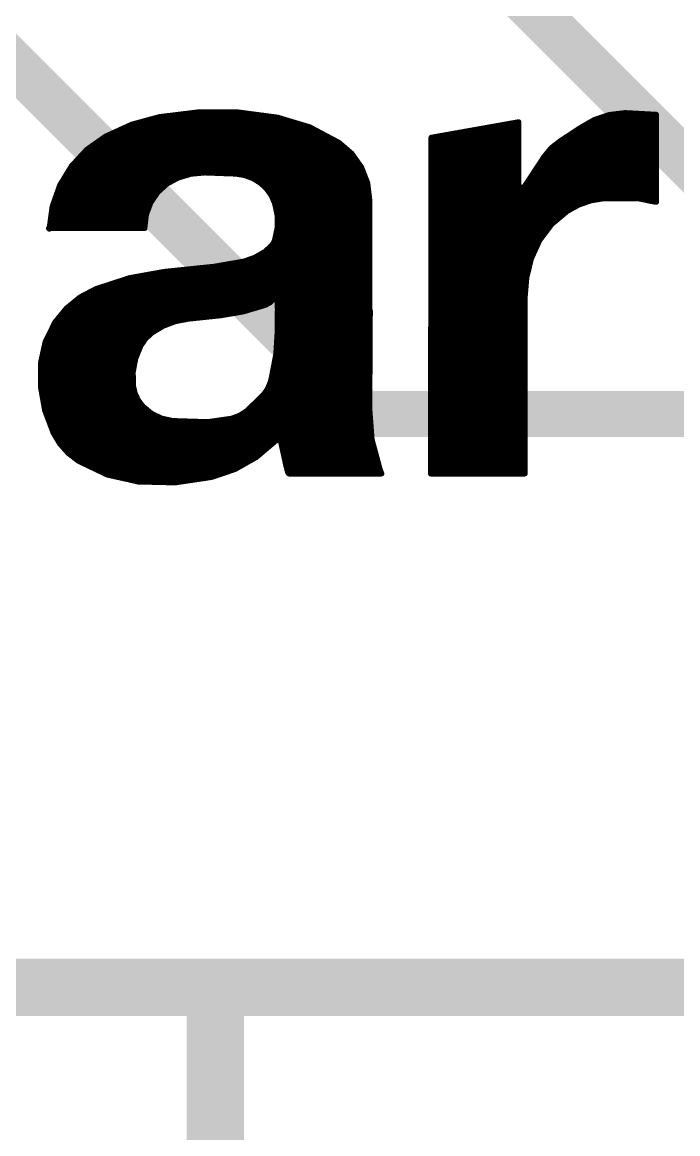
# Model space of a CAD drawing. Extents: x -25 to 82, y -26 to 60.
# Drawn here: x 8.645 to 11.549, y -0.648 to 4.275 of the extents above; entities that cross this region are included whole.
import ezdxf

# ---------------------------------------------------------------- set-up
doc = ezdxf.new("R2010")
doc.units = 0
for name, color, linetype in [('1', 12, 'CONTINUOUS'), ('16', 132, 'CONTINUOUS'), ('20', 53, 'CONTINUOUS'), ('21', 53, 'CONTINUOUS'), ('51', 53, 'CONTINUOUS')]:
    doc.layers.add(name, color=color, linetype=linetype)

msp = doc.modelspace()

# ---------------------------------------------------------------- linework, layer by layer
at = {"layer": '1'}
for points, const_width in [([(2.54, 12.7), (13.97, 1.27)], 0.2032), ([(0, 0), (53.34, 0)], 0.254)]:
    msp.add_lwpolyline(points, dxfattribs=dict(at, const_width=const_width))
at = {"layer": '16'}
for points, const_width in [([(2.54, 10.16), (10.16, 2.54)], 0.2032), ([(33.02, 2.54), (10.16, 2.54)], 0.2032), ([(0, 0), (53.34, 0)], 0.254)]:
    msp.add_lwpolyline(points, dxfattribs=dict(at, const_width=const_width))
at = {"layer": '16', "const_width": 0.1016}
for points in [[(10.16, 2.5908, 1), (10.16, 2.4892)], [(10.1241, 2.5041, 1), (10.1959, 2.5759)]]:
    msp.add_lwpolyline(points, format="xyb", dxfattribs=at)
at = {"layer": '20', "const_width": 0.2032}
msp.add_lwpolyline([(50.8, 0), (2.54, 0)], dxfattribs=at)
at = {"layer": '21', "const_width": 0.0254}
for points in [[(9.2532, 3.8557), (9.1303, 3.8223)], [(9.1786, 3.8354), (9.8357, 3.8354)], [(9.4273, 3.877), (9.2532, 3.8557)], [(9.2948, 3.8608), (9.719, 3.8608)], [(9.6026, 3.8762), (9.4273, 3.877)], [(9.7765, 3.8532), (9.6026, 3.8762)], [(9.9179, 3.8107), (9.7765, 3.8532)], [(10.4572, 3.7643), (10.8433, 3.8329)], [(10.8433, 3.8329), (10.8433, 3.5458)], [(11.1176, 3.8075), (11.1787, 3.8428)], [(11.1659, 3.8354), (11.4529, 3.8354)], [(11.1787, 3.8428), (11.2456, 3.8651)], [(11.2328, 3.8608), (11.4529, 3.8608)], [(11.2456, 3.8651), (11.3157, 3.8735)], [(11.3157, 3.8735), (11.4529, 3.8659)], [(11.4529, 3.8659), (11.4529, 3.4798)], [(9.1303, 3.8223), (9.0145, 3.7694)], [(9.0478, 3.7846), (9.967, 3.7846)], [(9.1034, 3.81), (9.9192, 3.81)], [(10.0482, 3.7414), (9.9179, 3.8107)], [(10.5715, 3.7846), (10.8433, 3.7846)], [(10.7144, 3.81), (10.8433, 3.81)], [(11.0287, 3.749), (11.1176, 3.8075)], [(11.0828, 3.7846), (11.4529, 3.7846)], [(11.1219, 3.81), (11.4529, 3.81)], [(9.0145, 3.7694), (8.9327, 3.7119)], [(8.9638, 3.7338), (10.057, 3.7338)], [(9, 3.7592), (10.0147, 3.7592)], [(10.1044, 3.6931), (10.0482, 3.7414)], [(10.4546, 2.2758), (10.4572, 3.7643)], [(10.4571, 3.7338), (10.8433, 3.7338)], [(10.4572, 3.7592), (10.8433, 3.7592)], [(10.9892, 3.7188), (11.0287, 3.749)], [(11.0088, 3.7338), (11.4529, 3.7338)], [(11.0442, 3.7592), (11.4529, 3.7592)], [(8.9327, 3.7119), (8.8644, 3.639)], [(8.9056, 3.683), (10.1115, 3.683)], [(8.9294, 3.7084), (10.0866, 3.7084)], [(10.1471, 3.6326), (10.1044, 3.6931)], [(10.4571, 3.7084), (10.8433, 3.7084)], [(10.4571, 3.683), (10.8433, 3.683)], [(10.889, 3.5763), (10.9576, 3.6805)], [(10.9576, 3.6805), (10.9892, 3.7188)], [(10.9597, 3.683), (11.4529, 3.683)], [(10.9807, 3.7084), (11.4529, 3.7084)], [(8.8644, 3.639), (8.8124, 3.5536)], [(8.8603, 3.6322), (10.1473, 3.6322)], [(8.8819, 3.6576), (10.1294, 3.6576)], [(10.1738, 3.5635), (10.1471, 3.6326)], [(10.457, 3.6576), (10.8433, 3.6576)], [(10.457, 3.6322), (10.8433, 3.6322)], [(10.9258, 3.6322), (11.4529, 3.6322)], [(10.9425, 3.6576), (11.4529, 3.6576)], [(8.8448, 3.6068), (9.4265, 3.6068)], [(9.2856, 3.5596), (9.3345, 3.5865)], [(9.3345, 3.5865), (9.3931, 3.6038)], [(9.3931, 3.6038), (9.4539, 3.6093)], [(9.4539, 3.6093), (9.591, 3.6043)], [(9.5225, 3.6068), (10.1571, 3.6068)], [(9.591, 3.6043), (9.6298, 3.5979)], [(9.6298, 3.5979), (9.6667, 3.5842)], [(9.6667, 3.5842), (9.7003, 3.5636)], [(10.4569, 3.6068), (10.8433, 3.6068)], [(10.9091, 3.6068), (11.4529, 3.6068)], [(8.8124, 3.5536), (8.779, 3.4594)], [(8.8139, 3.556), (9.2816, 3.556)], [(8.8294, 3.5814), (9.3252, 3.5814)], [(9.2444, 3.522), (9.2856, 3.5596)], [(9.6712, 3.5814), (10.1669, 3.5814)], [(9.7003, 3.5636), (9.7274, 3.5385)], [(9.7085, 3.556), (10.1747, 3.556)], [(9.7274, 3.5385), (9.7488, 3.5085)], [(10.1829, 3.49), (10.1738, 3.5635)], [(10.4568, 3.556), (10.8433, 3.556)], [(10.4569, 3.5814), (10.8433, 3.5814)], [(10.8433, 3.5458), (10.8534, 3.5408)], [(10.8534, 3.5408), (10.8687, 3.5458)], [(10.8687, 3.5458), (10.889, 3.5763)], [(10.8755, 3.556), (11.4529, 3.556)], [(10.8924, 3.5814), (11.4529, 3.5814)], [(8.7953, 3.5052), (9.2331, 3.5052)], [(8.8043, 3.5306), (9.2538, 3.5306)], [(9.2132, 3.4757), (9.2444, 3.522)], [(9.733, 3.5306), (10.1779, 3.5306)], [(9.7488, 3.5085), (9.7638, 3.4747)], [(9.7503, 3.5052), (10.181, 3.5052)], [(10.1829, 3.0074), (10.1829, 3.49)], [(10.4567, 3.5052), (11.4529, 3.5052)], [(10.4568, 3.5306), (11.4529, 3.5306)], [(11.163, 3.4855), (11.1091, 3.4667)], [(11.2192, 3.495), (11.163, 3.4855)], [(11.3741, 3.495), (11.2192, 3.495)], [(11.4351, 3.4823), (11.3741, 3.495)], [(8.779, 3.4594), (8.7655, 3.3604)], [(8.7783, 3.4544), (9.2053, 3.4544)], [(8.7862, 3.4798), (9.216, 3.4798)], [(9.1938, 3.4234), (9.2132, 3.4757)], [(9.7615, 3.4798), (10.1829, 3.4798)], [(9.7638, 3.4747), (9.7755, 3.4201)], [(9.7681, 3.4544), (10.1829, 3.4544)], [(10.4567, 3.4798), (11.1467, 3.4798)], [(10.4567, 3.4544), (11.0868, 3.4544)], [(11.0592, 3.4392), (10.9905, 3.3815)], [(11.1091, 3.4667), (11.0592, 3.4392)], [(11.4503, 3.4798), (11.4351, 3.4823)], [(11.4529, 3.4798), (11.4503, 3.4798)], [(11.4503, 3.4798), (11.4529, 3.4798)], [(8.7714, 3.4036), (9.1914, 3.4036)], [(8.7749, 3.429), (9.1959, 3.429)], [(9.1872, 3.368), (9.1938, 3.4234)], [(9.7736, 3.429), (10.1829, 3.429)], [(9.7755, 3.4201), (9.7755, 3.3642)], [(9.7755, 3.4036), (10.1829, 3.4036)], [(10.4566, 3.429), (11.0471, 3.429)], [(10.4566, 3.4036), (11.0168, 3.4036)], [(8.763, 3.363), (9.1872, 3.363)], [(8.7655, 3.3604), (8.763, 3.363)], [(8.7679, 3.3782), (9.1884, 3.3782)], [(9.1872, 3.363), (9.1872, 3.368)], [(9.7755, 3.3642), (9.7638, 3.3096)], [(9.773, 3.3528), (10.1829, 3.3528)], [(9.7755, 3.3782), (10.1829, 3.3782)], [(10.4565, 3.3782), (10.988, 3.3782)], [(10.4565, 3.3528), (10.9687, 3.3528)], [(10.9905, 3.3815), (10.9362, 3.31)], [(9.7511, 3.2868), (9.7206, 3.2588)], [(9.7585, 3.2976), (9.7511, 3.2868)], [(9.7638, 3.3096), (9.7585, 3.2976)], [(9.7605, 3.302), (10.1829, 3.302)], [(9.7676, 3.3274), (10.1829, 3.3274)], [(10.4564, 3.3274), (10.9495, 3.3274)], [(10.4564, 3.302), (10.9326, 3.302)], [(10.9362, 3.31), (10.8991, 3.2283)], [(9.7206, 3.2588), (9.6756, 3.2329)], [(9.7074, 3.2512), (10.1829, 3.2512)], [(9.74, 3.2766), (10.1829, 3.2766)], [(10.4563, 3.2766), (10.9211, 3.2766)], [(10.4563, 3.2512), (10.9095, 3.2512)], [(9.4945, 3.1928), (9.2735, 3.1699)], [(9.6266, 3.2156), (9.4945, 3.1928)], [(9.5385, 3.2004), (10.1829, 3.2004)], [(9.6756, 3.2329), (9.6266, 3.2156)], [(9.6556, 3.2258), (10.1829, 3.2258)], [(10.4562, 3.2004), (10.8923, 3.2004)], [(10.4563, 3.2258), (10.8985, 3.2258)], [(10.8991, 3.2283), (10.8786, 3.1443)], [(9.1198, 3.1421), (8.9713, 3.0937)], [(9.2735, 3.1699), (9.1198, 3.1421)], [(9.1613, 3.1496), (10.1829, 3.1496)], [(9.3227, 3.175), (10.1829, 3.175)], [(10.4561, 3.1496), (10.8799, 3.1496)], [(10.4562, 3.175), (10.8861, 3.175)], [(10.8786, 3.1443), (10.8712, 3.0582)], [(8.9713, 3.0937), (8.9016, 3.0571)], [(8.987, 3.0988), (10.1829, 3.0988)], [(9.0649, 3.1242), (10.1829, 3.1242)], [(10.456, 3.0988), (10.8747, 3.0988)], [(10.4561, 3.1242), (10.8769, 3.1242)], [(8.9016, 3.0571), (8.8407, 3.0073)], [(8.8905, 3.048), (9.7576, 3.048)], [(8.9327, 3.0734), (10.1829, 3.0734)], [(9.7413, 3.0333), (9.7586, 3.0489)], [(9.7586, 3.0489), (9.7714, 3.0683)], [(9.7714, 3.0683), (9.7765, 3.0683)], [(9.7765, 3.0683), (9.7765, 3.0074)], [(9.7765, 3.048), (10.1829, 3.048)], [(10.4559, 3.048), (10.8712, 3.048)], [(10.456, 3.0734), (10.8725, 3.0734)], [(10.8712, 3.0582), (10.8712, 2.2758)], [(8.8407, 3.0073), (8.7909, 2.9464)], [(8.8324, 2.9972), (9.6354, 2.9972)], [(8.8594, 3.0226), (9.7206, 3.0226)], [(9.525, 2.9769), (9.6242, 2.9938)], [(9.6242, 2.9938), (9.7206, 3.0226)], [(9.7206, 3.0226), (9.7413, 3.0333)], [(9.7765, 3.0226), (10.1829, 3.0226)], [(9.7765, 3.0074), (10.1829, 3.0074)], [(10.1854, 2.9972), (9.7765, 2.9972)], [(9.7765, 2.9972), (9.7765, 2.9134)], [(10.1829, 2.5629), (10.1854, 2.9972)], [(10.4559, 3.0226), (10.8712, 3.0226)], [(10.4559, 2.9972), (10.8712, 2.9972)], [(8.7909, 2.9464), (8.748, 2.8602)], [(8.7909, 2.9464), (9.3121, 2.9464)], [(8.8117, 2.9718), (9.4767, 2.9718)], [(9.2697, 2.9303), (9.3236, 2.9508)], [(9.3236, 2.9508), (9.3802, 2.9616)], [(9.3802, 2.9616), (9.525, 2.9769)], [(9.7765, 2.9718), (10.1853, 2.9718)], [(9.7765, 2.9464), (10.1851, 2.9464)], [(10.4558, 2.9718), (10.8712, 2.9718)], [(10.4558, 2.9464), (10.8712, 2.9464)], [(8.7656, 2.8956), (9.2146, 2.8956)], [(8.7783, 2.921), (9.2542, 2.921)], [(9.1914, 2.8744), (9.2202, 2.9007)], [(9.2202, 2.9007), (9.2697, 2.9303)], [(9.7765, 2.9134), (9.7695, 2.8033)], [(9.7754, 2.8956), (10.1848, 2.8956)], [(9.7765, 2.921), (10.185, 2.921)], [(10.4557, 2.921), (10.8712, 2.921)], [(10.4557, 2.8956), (10.8712, 2.8956)], [(8.748, 2.8602), (8.7274, 2.7661)], [(8.7446, 2.8448), (9.1711, 2.8448)], [(8.753, 2.8702), (9.1885, 2.8702)], [(9.1694, 2.8423), (9.1914, 2.8744)], [(9.7721, 2.8448), (10.1845, 2.8448)], [(9.7737, 2.8702), (10.1847, 2.8702)], [(10.4556, 2.8702), (10.8712, 2.8702)], [(10.4556, 2.8448), (10.8712, 2.8448)], [(8.7335, 2.794), (9.1498, 2.794)], [(8.7391, 2.8194), (9.1601, 2.8194)], [(9.1464, 2.7857), (9.1694, 2.8423)], [(9.7695, 2.8033), (9.7485, 2.6949)], [(9.7677, 2.794), (10.1842, 2.794)], [(9.7705, 2.8194), (10.1844, 2.8194)], [(10.4555, 2.8194), (10.8712, 2.8194)], [(10.4555, 2.794), (10.8712, 2.794)], [(8.7274, 2.7661), (8.7271, 2.66)], [(8.7279, 2.7686), (9.1432, 2.7686)], [(9.1353, 2.7256), (9.1464, 2.7857)], [(9.7628, 2.7686), (10.1841, 2.7686)], [(10.4555, 2.7686), (10.8712, 2.7686)], [(8.7273, 2.7432), (9.1385, 2.7432)], [(8.7273, 2.7178), (9.1354, 2.7178)], [(9.1364, 2.6645), (9.1353, 2.7256)], [(9.7529, 2.7178), (10.1838, 2.7178)], [(9.7578, 2.7432), (10.1839, 2.7432)], [(10.4554, 2.7432), (10.8712, 2.7432)], [(10.4554, 2.7178), (10.8712, 2.7178)], [(8.7271, 2.66), (8.746, 2.5555)], [(8.7272, 2.6924), (9.1359, 2.6924)], [(8.7272, 2.667), (9.1364, 2.667)], [(9.1441, 2.6311), (9.1364, 2.6645)], [(9.7319, 2.6504), (9.7155, 2.6264)], [(9.7434, 2.6772), (9.7319, 2.6504)], [(9.739, 2.667), (10.1835, 2.667)], [(9.7485, 2.6949), (9.7434, 2.6772)], [(9.7478, 2.6924), (10.1836, 2.6924)], [(10.4553, 2.6924), (10.8712, 2.6924)], [(10.4553, 2.667), (10.8712, 2.667)], [(8.7305, 2.6416), (9.1417, 2.6416)], [(8.735, 2.6162), (9.1512, 2.6162)], [(9.1587, 2.6002), (9.1441, 2.6311)], [(9.1796, 2.573), (9.1587, 2.6002)], [(9.7155, 2.6264), (9.6393, 2.5527)], [(9.705, 2.6162), (10.1832, 2.6162)], [(9.7259, 2.6416), (10.1834, 2.6416)], [(10.4552, 2.6416), (10.8712, 2.6416)], [(10.4552, 2.6162), (10.8712, 2.6162)], [(8.7396, 2.5908), (9.1659, 2.5908)], [(8.7442, 2.5654), (9.1888, 2.5654)], [(8.746, 2.5555), (8.7833, 2.4562)], [(9.218, 2.5414), (9.1796, 2.573)], [(9.6393, 2.5527), (9.608, 2.5329)], [(9.6524, 2.5654), (10.1829, 2.5654)], [(9.6787, 2.5908), (10.1831, 2.5908)], [(10.1932, 2.4274), (10.1829, 2.5629)], [(10.4551, 2.5908), (10.8712, 2.5908)], [(10.4551, 2.5654), (10.8712, 2.5654)], [(8.7518, 2.54), (9.2209, 2.54)], [(8.7614, 2.5146), (9.2875, 2.5146)], [(9.2629, 2.5198), (9.218, 2.5414)], [(9.3116, 2.5095), (9.2629, 2.5198)], [(9.4666, 2.5044), (9.3116, 2.5095)], [(9.5733, 2.5197), (9.4666, 2.5044)], [(9.5377, 2.5146), (10.1866, 2.5146)], [(9.608, 2.5329), (9.5733, 2.5197)], [(9.6192, 2.54), (10.1847, 2.54)], [(10.455, 2.5146), (10.8712, 2.5146)], [(10.4551, 2.54), (10.8712, 2.54)], [(8.7709, 2.4892), (10.1885, 2.4892)], [(8.7804, 2.4638), (10.1905, 2.4638)], [(8.7833, 2.4562), (8.8125, 2.4079)], [(10.4549, 2.4638), (10.8712, 2.4638)], [(10.455, 2.4892), (10.8712, 2.4892)], [(8.7941, 2.4384), (10.1924, 2.4384)], [(8.8094, 2.413), (9.7574, 2.413)], [(8.8125, 2.4079), (8.8502, 2.3659)], [(9.683, 2.3498), (9.7663, 2.4206)], [(9.7663, 2.4206), (9.7717, 2.4242)], [(9.7717, 2.4242), (9.7781, 2.4251)], [(9.7781, 2.4251), (9.7843, 2.4232)], [(9.7843, 2.4232), (9.7891, 2.4189)], [(9.7891, 2.4189), (9.7917, 2.413)], [(9.7917, 2.413), (9.8146, 2.3089)], [(9.7917, 2.413), (10.1971, 2.413)], [(10.2286, 2.2962), (10.1932, 2.4274)], [(10.4548, 2.413), (10.8712, 2.413)], [(10.4549, 2.4384), (10.8712, 2.4384)], [(8.8307, 2.3876), (9.7275, 2.3876)], [(8.8502, 2.3659), (8.8951, 2.3317)], [(8.8551, 2.3622), (9.6976, 2.3622)], [(9.7973, 2.3876), (10.204, 2.3876)], [(9.8029, 2.3622), (10.2108, 2.3622)], [(10.4548, 2.3876), (10.8712, 2.3876)], [(10.4548, 2.3622), (10.8712, 2.3622)], [(8.8884, 2.3368), (9.6601, 2.3368)], [(8.8951, 2.3317), (9.022, 2.2711)], [(8.9376, 2.3114), (9.6154, 2.3114)], [(9.5879, 2.2958), (9.683, 2.3498)], [(9.8085, 2.3368), (10.2177, 2.3368)], [(9.814, 2.3114), (10.2245, 2.3114)], [(9.8146, 2.3089), (9.8222, 2.2809)], [(10.4547, 2.3368), (10.8712, 2.3368)], [(10.4547, 2.3114), (10.8712, 2.3114)], [(8.9909, 2.286), (9.5591, 2.286)], [(9.022, 2.2711), (9.1592, 2.2403)], [(9.0689, 2.2606), (9.4844, 2.2606)], [(9.3227, 2.2365), (9.4844, 2.2606)], [(9.4844, 2.2606), (9.5879, 2.2958)], [(9.8208, 2.286), (10.2324, 2.286)], [(9.8222, 2.2809), (9.8244, 2.2773)], [(9.8244, 2.2773), (9.8281, 2.2755)], [(9.8281, 2.2755), (9.8323, 2.2758)], [(9.8323, 2.2758), (10.2362, 2.2758)], [(10.2362, 2.2758), (10.2286, 2.2962)], [(10.4546, 2.286), (10.8712, 2.286)], [(10.8712, 2.2758), (10.4546, 2.2758)], [(9.1592, 2.2403), (9.3227, 2.2365)]]:
    msp.add_lwpolyline(points, dxfattribs=at)
at = {"layer": '21', "const_width": 0.0127}
for points in [[(9.1786, 3.8418, 1), (9.1786, 3.8291)], [(9.2524, 3.862, 1), (9.254, 3.8494)], [(9.2549, 3.8496, 1), (9.2515, 3.8618)], [(9.2948, 3.8672, 1), (9.2948, 3.8545)], [(9.4273, 3.8834, 1), (9.4272, 3.8707)], [(9.428, 3.8707, 1), (9.4265, 3.8833)], [(9.6035, 3.8825, 1), (9.6018, 3.8699)], [(9.6026, 3.8698, 1), (9.6027, 3.8825)], [(9.719, 3.8545, 1), (9.719, 3.8672)], [(9.7783, 3.8593, 1), (9.7747, 3.8471)], [(9.7757, 3.8469, 1), (9.7773, 3.8595)], [(9.8357, 3.8291, 1), (9.8357, 3.8418)], [(10.8497, 3.8329, 1), (10.837, 3.8329)], [(10.8444, 3.8266, 1), (10.8422, 3.8392)], [(11.1659, 3.8418, 1), (11.1659, 3.8291)], [(11.1767, 3.8488, 1), (11.1807, 3.8368)], [(11.1819, 3.8373, 1), (11.1755, 3.8483)], [(11.2328, 3.8672, 1), (11.2328, 3.8545)], [(11.2449, 3.8714, 1), (11.2464, 3.8588)], [(11.2477, 3.8591, 1), (11.2436, 3.8711)], [(11.3161, 3.8798, 1), (11.3153, 3.8672)], [(11.3165, 3.8672, 1), (11.3149, 3.8798)], [(11.4593, 3.8659, 1), (11.4466, 3.8659)], [(11.4525, 3.8596, 1), (11.4533, 3.8722)], [(11.4529, 3.8545, 1), (11.4529, 3.8672)], [(11.4529, 3.8291, 1), (11.4529, 3.8418)], [(9.0478, 3.791, 1), (9.0478, 3.7783)], [(9.1034, 3.8163, 1), (9.1034, 3.8037)], [(9.1287, 3.8284, 1), (9.132, 3.8162)], [(9.133, 3.8165, 1), (9.1277, 3.8281)], [(9.9209, 3.8163, 1), (9.9149, 3.8051)], [(9.916, 3.8046, 1), (9.9197, 3.8168)], [(9.9192, 3.8037, 1), (9.9192, 3.8163)], [(9.967, 3.7783, 1), (9.967, 3.791)], [(10.5715, 3.791, 1), (10.5715, 3.7783)], [(10.7144, 3.8163, 1), (10.7144, 3.8037)], [(10.8433, 3.8037, 1), (10.8433, 3.8163)], [(10.8433, 3.7783, 1), (10.8433, 3.791)], [(11.0828, 3.791, 1), (11.0828, 3.7783)], [(11.1144, 3.813, 1), (11.1208, 3.802)], [(11.1211, 3.8022, 1), (11.1141, 3.8128)], [(11.1219, 3.8163, 1), (11.1219, 3.8037)], [(11.4529, 3.8037, 1), (11.4529, 3.8163)], [(11.4529, 3.7783, 1), (11.4529, 3.791)], [(8.9638, 3.7401, 1), (8.9638, 3.7275)], [(9, 3.7656, 1), (9, 3.7529)], [(9.0119, 3.7752, 1), (9.0171, 3.7636)], [(9.0182, 3.7642, 1), (9.0108, 3.7746)], [(10.0147, 3.7529, 1), (10.0147, 3.7656)], [(10.0523, 3.7462, 1), (10.0441, 3.7366)], [(10.0452, 3.7358, 1), (10.0512, 3.747)], [(10.057, 3.7275, 1), (10.057, 3.7401)], [(10.4561, 3.7706, 1), (10.4583, 3.758)], [(10.4572, 3.7656, 1), (10.4572, 3.7529)], [(10.4571, 3.7401, 1), (10.4571, 3.7275)], [(10.4635, 3.7643, 1), (10.4509, 3.7643)], [(10.8433, 3.7529, 1), (10.8433, 3.7656)], [(10.8433, 3.7275, 1), (10.8433, 3.7401)], [(11.0088, 3.7401, 1), (11.0088, 3.7275)], [(11.0252, 3.7543, 1), (11.0322, 3.7437)], [(11.0326, 3.744, 1), (11.0248, 3.754)], [(11.0442, 3.7656, 1), (11.0442, 3.7529)], [(11.4529, 3.7529, 1), (11.4529, 3.7656)], [(11.4529, 3.7275, 1), (11.4529, 3.7401)], [(8.9056, 3.6894, 1), (8.9056, 3.6767)], [(8.9294, 3.7147, 1), (8.9294, 3.7021)], [(8.9291, 3.7171, 1), (8.9364, 3.7067)], [(8.9374, 3.7076, 1), (8.9281, 3.7163)], [(10.0866, 3.7021, 1), (10.0866, 3.7147)], [(10.1096, 3.6968, 1), (10.0992, 3.6894)], [(10.1002, 3.6883, 1), (10.1085, 3.6979)], [(10.1115, 3.6767, 1), (10.1115, 3.6894)], [(10.4571, 3.6894, 1), (10.4571, 3.6767)], [(10.4571, 3.7147, 1), (10.4571, 3.7021)], [(10.8433, 3.7021, 1), (10.8433, 3.7147)], [(10.8433, 3.6767, 1), (10.8433, 3.6894)], [(10.9629, 3.677, 1), (10.9523, 3.684)], [(10.9597, 3.6894, 1), (10.9597, 3.6767)], [(10.9807, 3.7147, 1), (10.9807, 3.7021)], [(10.9854, 3.7238, 1), (10.9931, 3.7138)], [(10.9941, 3.7148, 1), (10.9844, 3.7228)], [(11.4529, 3.7021, 1), (11.4529, 3.7147)], [(11.4529, 3.6767, 1), (11.4529, 3.6894)], [(8.8603, 3.6385, 1), (8.8603, 3.6259)], [(8.8598, 3.6433, 1), (8.869, 3.6346)], [(8.8698, 3.6357, 1), (8.859, 3.6423)], [(8.8819, 3.6639, 1), (8.8819, 3.6513)], [(10.1294, 3.6513, 1), (10.1294, 3.6639)], [(10.153, 3.6349, 1), (10.1412, 3.6303)], [(10.1473, 3.6259, 1), (10.1473, 3.6385)], [(10.457, 3.6639, 1), (10.457, 3.6513)], [(10.457, 3.6385, 1), (10.457, 3.6259)], [(10.8433, 3.6513, 1), (10.8433, 3.6639)], [(10.8433, 3.6259, 1), (10.8433, 3.6385)], [(10.9258, 3.6385, 1), (10.9258, 3.6259)], [(10.9425, 3.6639, 1), (10.9425, 3.6513)], [(10.9527, 3.6845, 1), (10.9625, 3.6765)], [(11.4529, 3.6513, 1), (11.4529, 3.6639)], [(11.4529, 3.6259, 1), (11.4529, 3.6385)], [(8.8448, 3.6132, 1), (8.8448, 3.6005)], [(9.3327, 3.5926, 1), (9.3363, 3.5804)], [(9.3376, 3.5809, 1), (9.3314, 3.5921)], [(9.3925, 3.6101, 1), (9.3937, 3.5974)], [(9.3949, 3.5977, 1), (9.3913, 3.6098)], [(9.4265, 3.6005, 1), (9.4265, 3.6132)], [(9.4541, 3.6156, 1), (9.4537, 3.603)], [(9.4545, 3.603, 1), (9.4533, 3.6156)], [(9.5225, 3.6132, 1), (9.5225, 3.6005)], [(9.592, 3.6106, 1), (9.59, 3.598)], [(9.5908, 3.598, 1), (9.5912, 3.6106)], [(9.6321, 3.6038, 1), (9.6276, 3.5919)], [(9.6288, 3.5916, 1), (9.6309, 3.6042)], [(9.67, 3.5896, 1), (9.6634, 3.5787)], [(9.6645, 3.5782, 1), (9.6689, 3.5901)], [(10.1419, 3.6289, 1), (10.1523, 3.6363)], [(10.1571, 3.6005, 1), (10.1571, 3.6132)], [(10.4569, 3.6132, 1), (10.4569, 3.6005)], [(10.8433, 3.6005, 1), (10.8433, 3.6132)], [(10.9091, 3.6132, 1), (10.9091, 3.6005)], [(11.4529, 3.6005, 1), (11.4529, 3.6132)], [(8.807, 3.5569, 1), (8.8179, 3.5503)], [(8.8184, 3.5515, 1), (8.8065, 3.5557)], [(8.8139, 3.5623, 1), (8.8139, 3.5497)], [(8.8294, 3.5878, 1), (8.8294, 3.5751)], [(9.2825, 3.5652, 1), (9.2887, 3.5541)], [(9.2899, 3.5549, 1), (9.2813, 3.5643)], [(9.2816, 3.5497, 1), (9.2816, 3.5623)], [(9.3252, 3.5751, 1), (9.3252, 3.5878)], [(9.6712, 3.5878, 1), (9.6712, 3.5751)], [(9.7046, 3.5683, 1), (9.696, 3.5589)], [(9.697, 3.5582, 1), (9.7036, 3.569)], [(9.7085, 3.5623, 1), (9.7085, 3.5497)], [(9.7325, 3.5422, 1), (9.7222, 3.5348)], [(9.7231, 3.5338, 1), (9.7317, 3.5432)], [(10.1669, 3.5751, 1), (10.1669, 3.5878)], [(10.1801, 3.5643, 1), (10.1675, 3.5627)], [(10.1679, 3.5612, 1), (10.1797, 3.5658)], [(10.1747, 3.5497, 1), (10.1747, 3.5623)], [(10.4569, 3.5878, 1), (10.4569, 3.5751)], [(10.4568, 3.5623, 1), (10.4568, 3.5497)], [(10.8461, 3.5515, 1), (10.8405, 3.5401)], [(10.837, 3.5458, 1), (10.8497, 3.5458)], [(10.8433, 3.5751, 1), (10.8433, 3.5878)], [(10.8433, 3.5497, 1), (10.8433, 3.5623)], [(10.8514, 3.5468, 1), (10.8554, 3.5348)], [(10.8506, 3.5351, 1), (10.8562, 3.5465)], [(10.8634, 3.5493, 1), (10.874, 3.5423)], [(10.8707, 3.5398, 1), (10.8667, 3.5518)], [(10.8755, 3.5623, 1), (10.8755, 3.5497)], [(10.8837, 3.5798, 1), (10.8943, 3.5728)], [(10.8943, 3.5728, 1), (10.8837, 3.5798)], [(10.8924, 3.5878, 1), (10.8924, 3.5751)], [(11.4529, 3.5751, 1), (11.4529, 3.5878)], [(11.4529, 3.5497, 1), (11.4529, 3.5623)], [(8.7953, 3.5116, 1), (8.7953, 3.4989)], [(8.8043, 3.537, 1), (8.8043, 3.5243)], [(9.2331, 3.4989, 1), (9.2331, 3.5116)], [(9.2401, 3.5267, 1), (9.2487, 3.5173)], [(9.2497, 3.5184, 1), (9.2391, 3.5255)], [(9.2538, 3.5243, 1), (9.2538, 3.537)], [(9.733, 3.537, 1), (9.733, 3.5243)], [(9.7546, 3.511, 1), (9.743, 3.5059)], [(9.7437, 3.5048, 1), (9.754, 3.5121)], [(9.7503, 3.5116, 1), (9.7503, 3.4989)], [(10.1892, 3.49, 1), (10.1766, 3.49)], [(10.1766, 3.4892, 1), (10.1892, 3.4908)], [(10.1779, 3.5243, 1), (10.1779, 3.537)], [(10.181, 3.4989, 1), (10.181, 3.5116)], [(10.4567, 3.5116, 1), (10.4567, 3.4989)], [(10.4568, 3.537, 1), (10.4568, 3.5243)], [(11.1619, 3.4917, 1), (11.164, 3.4792)], [(11.1651, 3.4795, 1), (11.1609, 3.4915)], [(11.2192, 3.5013, 1), (11.2192, 3.4887)], [(11.2203, 3.4887, 1), (11.2181, 3.5013)], [(11.3754, 3.5012, 1), (11.3728, 3.4888)], [(11.3741, 3.4887, 1), (11.3741, 3.5013)], [(11.4529, 3.5243, 1), (11.4529, 3.537)], [(11.4529, 3.4989, 1), (11.4529, 3.5116)], [(8.7783, 3.4607, 1), (8.7783, 3.4481)], [(8.773, 3.4616, 1), (8.785, 3.4573)], [(8.7853, 3.4586, 1), (8.7727, 3.4603)], [(8.7862, 3.4861, 1), (8.7862, 3.4735)], [(9.2053, 3.4481, 1), (9.2053, 3.4607)], [(9.2079, 3.4793, 1), (9.2185, 3.4722)], [(9.2192, 3.4735, 1), (9.2073, 3.4779)], [(9.216, 3.4735, 1), (9.216, 3.4861)], [(9.7615, 3.4861, 1), (9.7615, 3.4735)], [(9.77, 3.476, 1), (9.7576, 3.4734)], [(9.758, 3.4721, 1), (9.7696, 3.4773)], [(9.7681, 3.4607, 1), (9.7681, 3.4481)], [(10.1829, 3.4735, 1), (10.1829, 3.4861)], [(10.1829, 3.4481, 1), (10.1829, 3.4607)], [(10.4567, 3.4861, 1), (10.4567, 3.4735)], [(10.4567, 3.4607, 1), (10.4567, 3.4481)], [(11.0561, 3.4448, 1), (11.0623, 3.4336)], [(11.0633, 3.4343, 1), (11.0551, 3.4441)], [(11.0868, 3.4481, 1), (11.0868, 3.4607)], [(11.107, 3.4727, 1), (11.1112, 3.4607)], [(11.1122, 3.4612, 1), (11.1061, 3.4723)], [(11.1467, 3.4735, 1), (11.1467, 3.4861)], [(11.4361, 3.4886, 1), (11.4341, 3.476)], [(11.4338, 3.4761, 1), (11.4364, 3.4885)], [(11.4503, 3.4861, 1), (11.4503, 3.4735)], [(11.4503, 3.4861, 1), (11.4503, 3.4735)], [(11.4466, 3.4798, 1), (11.4593, 3.4798)], [(11.4493, 3.4735, 1), (11.4513, 3.4861)], [(11.4529, 3.4735, 1), (11.4529, 3.4861)], [(11.4529, 3.4735, 1), (11.4529, 3.4861)], [(8.7714, 3.4099, 1), (8.7714, 3.3973)], [(8.7749, 3.4354, 1), (8.7749, 3.4227)], [(9.1878, 3.4256, 1), (9.1997, 3.4212)], [(9.2001, 3.4227, 1), (9.1875, 3.4242)], [(9.1914, 3.3973, 1), (9.1914, 3.4099)], [(9.1959, 3.4227, 1), (9.1959, 3.4354)], [(9.7736, 3.4354, 1), (9.7736, 3.4227)], [(9.7818, 3.4201, 1), (9.7691, 3.4201)], [(9.7755, 3.4099, 1), (9.7755, 3.3973)], [(9.7693, 3.4188, 1), (9.7817, 3.4214)], [(10.1829, 3.4227, 1), (10.1829, 3.4354)], [(10.1829, 3.3973, 1), (10.1829, 3.4099)], [(10.4566, 3.4354, 1), (10.4566, 3.4227)], [(10.4566, 3.4099, 1), (10.4566, 3.3973)], [(11.0168, 3.3973, 1), (11.0168, 3.4099)], [(11.0471, 3.4227, 1), (11.0471, 3.4354)], [(8.7676, 3.3674, 1), (8.7584, 3.3586)], [(8.763, 3.3693, 1), (8.763, 3.3567)], [(8.7592, 3.3613, 1), (8.7718, 3.3595)], [(8.7609, 3.356, 1), (8.7701, 3.3648)], [(8.7679, 3.3845, 1), (8.7679, 3.3719)], [(9.1936, 3.368, 1), (9.1809, 3.368)], [(9.1809, 3.3687, 1), (9.1935, 3.3673)], [(9.1809, 3.363, 1), (9.1936, 3.363)], [(9.1872, 3.3567, 1), (9.1872, 3.3693)], [(9.1884, 3.3719, 1), (9.1884, 3.3845)], [(9.773, 3.3592, 1), (9.773, 3.3465)], [(9.7691, 3.3642, 1), (9.7818, 3.3642)], [(9.7755, 3.3845, 1), (9.7755, 3.3719)], [(9.7817, 3.3629, 1), (9.7693, 3.3655)], [(10.1829, 3.3719, 1), (10.1829, 3.3845)], [(10.1829, 3.3465, 1), (10.1829, 3.3592)], [(10.4565, 3.3592, 1), (10.4565, 3.3465)], [(10.4565, 3.3845, 1), (10.4565, 3.3719)], [(10.9687, 3.3465, 1), (10.9687, 3.3592)], [(10.9864, 3.3863, 1), (10.9946, 3.3766)], [(10.9956, 3.3776, 1), (10.9854, 3.3853)], [(10.988, 3.3719, 1), (10.988, 3.3845)], [(9.7554, 3.2821, 1), (9.7468, 3.2915)], [(9.7527, 3.3001, 1), (9.7644, 3.295)], [(9.7638, 3.294, 1), (9.7533, 3.3012)], [(9.7605, 3.3083, 1), (9.7605, 3.2957)], [(9.7576, 3.3109, 1), (9.77, 3.3083)], [(9.7696, 3.3071, 1), (9.758, 3.3121)], [(9.7676, 3.3338, 1), (9.7676, 3.3211)], [(10.1829, 3.3211, 1), (10.1829, 3.3338)], [(10.1829, 3.2957, 1), (10.1829, 3.3083)], [(10.4564, 3.3338, 1), (10.4564, 3.3211)], [(10.4564, 3.3083, 1), (10.4564, 3.2957)], [(10.9312, 3.3138, 1), (10.9413, 3.3061)], [(10.942, 3.3074, 1), (10.9305, 3.3126)], [(10.9326, 3.2957, 1), (10.9326, 3.3083)], [(10.9495, 3.3211, 1), (10.9495, 3.3338)], [(9.7074, 3.2576, 1), (9.7074, 3.2449)], [(9.7163, 3.2635, 1), (9.7249, 3.2541)], [(9.7238, 3.2533, 1), (9.7174, 3.2643)], [(9.74, 3.283, 1), (9.74, 3.2703)], [(9.7459, 3.2904, 1), (9.7563, 3.2832)], [(10.1829, 3.2703, 1), (10.1829, 3.283)], [(10.1829, 3.2449, 1), (10.1829, 3.2576)], [(10.4563, 3.283, 1), (10.4563, 3.2703)], [(10.4563, 3.2576, 1), (10.4563, 3.2449)], [(10.9095, 3.2449, 1), (10.9095, 3.2576)], [(10.9211, 3.2703, 1), (10.9211, 3.283)], [(9.4934, 3.1991, 1), (9.4956, 3.1865)], [(9.4952, 3.1865, 1), (9.4938, 3.1991)], [(9.5385, 3.2067, 1), (9.5385, 3.1941)], [(9.6245, 3.2216, 1), (9.6287, 3.2096)], [(9.6277, 3.2093, 1), (9.6255, 3.2219)], [(9.6556, 3.2321, 1), (9.6556, 3.2195)], [(9.6724, 3.2384, 1), (9.6788, 3.2273)], [(9.6777, 3.2269, 1), (9.6735, 3.2388)], [(10.1829, 3.2195, 1), (10.1829, 3.2321)], [(10.1829, 3.1941, 1), (10.1829, 3.2067)], [(10.4562, 3.2067, 1), (10.4562, 3.1941)], [(10.4563, 3.2321, 1), (10.4563, 3.2195)], [(10.8923, 3.1941, 1), (10.8923, 3.2067)], [(10.8933, 3.2309, 1), (10.9049, 3.2257)], [(10.9053, 3.2268, 1), (10.8929, 3.2298)], [(10.8985, 3.2195, 1), (10.8985, 3.2321)], [(9.1187, 3.1484, 1), (9.1209, 3.1359)], [(9.1218, 3.1361, 1), (9.1178, 3.1481)], [(9.1613, 3.1559, 1), (9.1613, 3.1433)], [(9.2728, 3.1762, 1), (9.2742, 3.1636)], [(9.2746, 3.1637, 1), (9.2724, 3.1761)], [(9.3227, 3.1814, 1), (9.3227, 3.1687)], [(10.1829, 3.1687, 1), (10.1829, 3.1814)], [(10.1829, 3.1433, 1), (10.1829, 3.1559)], [(10.4562, 3.1814, 1), (10.4562, 3.1687)], [(10.4561, 3.1559, 1), (10.4561, 3.1433)], [(10.885, 3.1438, 1), (10.8723, 3.1449)], [(10.8725, 3.1458, 1), (10.8848, 3.1428)], [(10.8799, 3.1433, 1), (10.8799, 3.1559)], [(10.8861, 3.1687, 1), (10.8861, 3.1814)], [(8.9693, 3.0997, 1), (8.9733, 3.0877)], [(8.9743, 3.0881, 1), (8.9683, 3.0993)], [(8.987, 3.1052, 1), (8.987, 3.0925)], [(9.0649, 3.1305, 1), (9.0649, 3.1179)], [(10.1829, 3.1179, 1), (10.1829, 3.1305)], [(10.1829, 3.0925, 1), (10.1829, 3.1052)], [(10.456, 3.1052, 1), (10.456, 3.0925)], [(10.4561, 3.1305, 1), (10.4561, 3.1179)], [(10.8747, 3.0925, 1), (10.8747, 3.1052)], [(10.8769, 3.1179, 1), (10.8769, 3.1305)], [(8.8905, 3.0543, 1), (8.8905, 3.0417)], [(8.8987, 3.0627, 1), (8.9046, 3.0515)], [(8.9057, 3.0522, 1), (8.8976, 3.062)], [(8.9327, 3.0798, 1), (8.9327, 3.0671)], [(9.7533, 3.0524, 1), (9.7639, 3.0454)], [(9.7628, 3.0441, 1), (9.7543, 3.0536)], [(9.7576, 3.0417, 1), (9.7576, 3.0543)], [(9.7714, 3.0747, 1), (9.7714, 3.062)], [(9.7767, 3.0648, 1), (9.7661, 3.0718)], [(9.7828, 3.0683, 1), (9.7702, 3.0683)], [(9.7765, 3.0543, 1), (9.7765, 3.0417)], [(9.7765, 3.062, 1), (9.7765, 3.0747)], [(10.1829, 3.0671, 1), (10.1829, 3.0798)], [(10.1829, 3.0417, 1), (10.1829, 3.0543)], [(10.456, 3.0798, 1), (10.456, 3.0671)], [(10.4559, 3.0543, 1), (10.4559, 3.0417)], [(10.8649, 3.0587, 1), (10.8775, 3.0577)], [(10.8775, 3.0582, 1), (10.8649, 3.0582)], [(10.8712, 3.0417, 1), (10.8712, 3.0543)], [(10.8725, 3.0671, 1), (10.8725, 3.0798)], [(8.8324, 3.0036, 1), (8.8324, 2.9909)], [(8.8367, 3.0123, 1), (8.8447, 3.0024)], [(8.8456, 3.0033, 1), (8.8358, 3.0114)], [(8.8594, 3.029, 1), (8.8594, 3.0163)], [(9.6224, 2.9999, 1), (9.626, 2.9878)], [(9.6252, 2.9876, 1), (9.6231, 3.0001)], [(9.6354, 2.9909, 1), (9.6354, 3.0036)], [(9.7177, 3.0282, 1), (9.7235, 3.017)], [(9.7224, 3.0165, 1), (9.7188, 3.0287)], [(9.7206, 3.0163, 1), (9.7206, 3.029)], [(9.737, 3.038, 1), (9.7455, 3.0286)], [(9.7442, 3.0277, 1), (9.7384, 3.0389)], [(9.7765, 3.029, 1), (9.7765, 3.0163)], [(9.7765, 3.0036, 1), (9.7765, 2.9909)], [(9.7765, 3.0137, 1), (9.7765, 3.0011)], [(9.7702, 3.0074, 1), (9.7828, 3.0074)], [(9.7828, 2.9972, 1), (9.7702, 2.9972)], [(10.1766, 3.0074, 1), (10.1892, 3.0074)], [(10.1917, 2.9972, 1), (10.1791, 2.9972)], [(10.1829, 3.0163, 1), (10.1829, 3.029)], [(10.1829, 3.0011, 1), (10.1829, 3.0137)], [(10.1854, 2.9909, 1), (10.1854, 3.0036)], [(10.4559, 3.029, 1), (10.4559, 3.0163)], [(10.4559, 3.0036, 1), (10.4559, 2.9909)], [(10.8712, 3.0163, 1), (10.8712, 3.029)], [(10.8712, 2.9909, 1), (10.8712, 3.0036)], [(8.786, 2.9504, 1), (8.7958, 2.9424)], [(8.7909, 2.9527, 1), (8.7909, 2.9401)], [(8.7966, 2.9436, 1), (8.7852, 2.9492)], [(8.8117, 2.9781, 1), (8.8117, 2.9655)], [(9.3121, 2.9401, 1), (9.3121, 2.9527)], [(9.3224, 2.957, 1), (9.3248, 2.9445)], [(9.3258, 2.9448, 1), (9.3213, 2.9567)], [(9.3795, 2.9679, 1), (9.3809, 2.9553)], [(9.3814, 2.9554, 1), (9.379, 2.9678)], [(9.4767, 2.9655, 1), (9.4767, 2.9781)], [(9.5239, 2.9832, 1), (9.5261, 2.9706)], [(9.5257, 2.9706, 1), (9.5243, 2.9832)], [(9.7765, 2.9781, 1), (9.7765, 2.9655)], [(9.7765, 2.9527, 1), (9.7765, 2.9401)], [(10.1851, 2.9401, 1), (10.1851, 2.9527)], [(10.1853, 2.9655, 1), (10.1853, 2.9781)], [(10.4558, 2.9781, 1), (10.4558, 2.9655)], [(10.4558, 2.9527, 1), (10.4558, 2.9401)], [(10.8712, 2.9655, 1), (10.8712, 2.9781)], [(10.8712, 2.9401, 1), (10.8712, 2.9527)], [(8.7656, 2.9019, 1), (8.7656, 2.8893)], [(8.7783, 2.9274, 1), (8.7783, 2.9147)], [(9.2169, 2.9062, 1), (9.2235, 2.8952)], [(9.2146, 2.8893, 1), (9.2146, 2.9019)], [(9.2245, 2.896, 1), (9.2159, 2.9054)], [(9.2542, 2.9147, 1), (9.2542, 2.9274)], [(9.2674, 2.9362, 1), (9.272, 2.9243)], [(9.273, 2.9248, 1), (9.2664, 2.9357)], [(9.7754, 2.9019, 1), (9.7754, 2.8893)], [(9.7765, 2.9274, 1), (9.7765, 2.9147)], [(9.7828, 2.913, 1), (9.7702, 2.9138)], [(9.7702, 2.9134, 1), (9.7828, 2.9134)], [(10.1848, 2.8893, 1), (10.1848, 2.9019)], [(10.185, 2.9147, 1), (10.185, 2.9274)], [(10.4557, 2.9274, 1), (10.4557, 2.9147)], [(10.4557, 2.9019, 1), (10.4557, 2.8893)], [(10.8712, 2.9147, 1), (10.8712, 2.9274)], [(10.8712, 2.8893, 1), (10.8712, 2.9019)], [(8.7446, 2.8512, 1), (8.7446, 2.8385)], [(8.7423, 2.863, 1), (8.7537, 2.8573)], [(8.7542, 2.8588, 1), (8.7418, 2.8615)], [(8.753, 2.8765, 1), (8.753, 2.8639)], [(9.1711, 2.8385, 1), (9.1711, 2.8512)], [(9.1872, 2.8791, 1), (9.1957, 2.8697)], [(9.1967, 2.8708, 1), (9.1862, 2.878)], [(9.1885, 2.8639, 1), (9.1885, 2.8765)], [(9.7721, 2.8512, 1), (9.7721, 2.8385)], [(9.7737, 2.8765, 1), (9.7737, 2.8639)], [(10.1845, 2.8385, 1), (10.1845, 2.8512)], [(10.1847, 2.8639, 1), (10.1847, 2.8765)], [(10.4556, 2.8512, 1), (10.4556, 2.8385)], [(10.4556, 2.8765, 1), (10.4556, 2.8639)], [(10.8712, 2.8639, 1), (10.8712, 2.8765)], [(10.8712, 2.8385, 1), (10.8712, 2.8512)], [(8.7335, 2.8003, 1), (8.7335, 2.7877)], [(8.7391, 2.8258, 1), (8.7391, 2.8131)], [(9.1498, 2.7877, 1), (9.1498, 2.8003)], [(9.1601, 2.8131, 1), (9.1601, 2.8258)], [(9.1642, 2.8459, 1), (9.1746, 2.8387)], [(9.1753, 2.8399, 1), (9.1635, 2.8447)], [(9.7677, 2.8003, 1), (9.7677, 2.7877)], [(9.7631, 2.8037, 1), (9.7758, 2.8029)], [(9.7757, 2.802, 1), (9.7632, 2.8045)], [(9.7705, 2.8258, 1), (9.7705, 2.8131)], [(10.1842, 2.7877, 1), (10.1842, 2.8003)], [(10.1844, 2.8131, 1), (10.1844, 2.8258)], [(10.4555, 2.8258, 1), (10.4555, 2.8131)], [(10.4555, 2.8003, 1), (10.4555, 2.7877)], [(10.8712, 2.8131, 1), (10.8712, 2.8258)], [(10.8712, 2.7877, 1), (10.8712, 2.8003)], [(8.7212, 2.7675, 1), (8.7336, 2.7647)], [(8.7337, 2.7661, 1), (8.7211, 2.7661)], [(8.7279, 2.775, 1), (8.7279, 2.7623)], [(9.1405, 2.7881, 1), (9.1523, 2.7833)], [(9.1527, 2.7845, 1), (9.1402, 2.7868)], [(9.1432, 2.7623, 1), (9.1432, 2.775)], [(9.7628, 2.775, 1), (9.7628, 2.7623)], [(10.1841, 2.7623, 1), (10.1841, 2.775)], [(10.4555, 2.775, 1), (10.4555, 2.7623)], [(10.8712, 2.7623, 1), (10.8712, 2.775)], [(8.7273, 2.7496, 1), (8.7273, 2.7369)], [(8.7273, 2.7241, 1), (8.7273, 2.7115)], [(9.1416, 2.7257, 1), (9.1289, 2.7255)], [(9.129, 2.7268, 1), (9.1415, 2.7244)], [(9.1354, 2.7115, 1), (9.1354, 2.7241)], [(9.1385, 2.7369, 1), (9.1385, 2.7496)], [(9.7529, 2.7241, 1), (9.7529, 2.7115)], [(9.7578, 2.7496, 1), (9.7578, 2.7369)], [(10.1838, 2.7115, 1), (10.1838, 2.7241)], [(10.1839, 2.7369, 1), (10.1839, 2.7496)], [(10.4554, 2.7496, 1), (10.4554, 2.7369)], [(10.4554, 2.7241, 1), (10.4554, 2.7115)], [(10.8712, 2.7369, 1), (10.8712, 2.7496)], [(10.8712, 2.7115, 1), (10.8712, 2.7241)], [(8.7272, 2.6734, 1), (8.7272, 2.6607)], [(8.7334, 2.6611, 1), (8.7209, 2.6589)], [(8.7208, 2.66, 1), (8.7335, 2.66)], [(8.7272, 2.6987, 1), (8.7272, 2.6861)], [(9.1426, 2.6659, 1), (9.1302, 2.6631)], [(9.1301, 2.6644, 1), (9.1427, 2.6646)], [(9.1359, 2.6861, 1), (9.1359, 2.6987)], [(9.1364, 2.6607, 1), (9.1364, 2.6734)], [(9.7261, 2.6529, 1), (9.7378, 2.6479)], [(9.7372, 2.6468, 1), (9.7267, 2.654)], [(9.739, 2.6734, 1), (9.739, 2.6607)], [(9.7373, 2.679, 1), (9.7495, 2.6754)], [(9.7492, 2.6747, 1), (9.7376, 2.6797)], [(9.7478, 2.6987, 1), (9.7478, 2.6861)], [(9.7423, 2.6961, 1), (9.7547, 2.6937)], [(9.7546, 2.6931, 1), (9.7424, 2.6967)], [(10.1835, 2.6607, 1), (10.1835, 2.6734)], [(10.1836, 2.6861, 1), (10.1836, 2.6987)], [(10.4553, 2.6734, 1), (10.4553, 2.6607)], [(10.4553, 2.6987, 1), (10.4553, 2.6861)], [(10.8712, 2.6861, 1), (10.8712, 2.6987)], [(10.8712, 2.6607, 1), (10.8712, 2.6734)], [(8.7305, 2.6479, 1), (8.7305, 2.6353)], [(8.735, 2.6225, 1), (8.735, 2.6099)], [(9.1498, 2.6338, 1), (9.1384, 2.6284)], [(9.1379, 2.6297, 1), (9.1503, 2.6326)], [(9.1417, 2.6353, 1), (9.1417, 2.6479)], [(9.1512, 2.6099, 1), (9.1512, 2.6225)], [(9.1638, 2.604, 1), (9.1537, 2.5963)], [(9.705, 2.6225, 1), (9.705, 2.6099)], [(9.7103, 2.63, 1), (9.7207, 2.6228)], [(9.7199, 2.6218, 1), (9.7111, 2.631)], [(9.7259, 2.6479, 1), (9.7259, 2.6353)], [(10.1832, 2.6099, 1), (10.1832, 2.6225)], [(10.1834, 2.6353, 1), (10.1834, 2.6479)], [(10.4552, 2.6479, 1), (10.4552, 2.6353)], [(10.4552, 2.6225, 1), (10.4552, 2.6099)], [(10.8712, 2.6353, 1), (10.8712, 2.6479)], [(10.8712, 2.6099, 1), (10.8712, 2.6225)], [(8.7396, 2.5972, 1), (8.7396, 2.5845)], [(8.7442, 2.5717, 1), (8.7442, 2.5591)], [(8.7519, 2.5578, 1), (8.74, 2.5533)], [(8.7397, 2.5544, 1), (8.7522, 2.5567)], [(9.153, 2.5974, 1), (9.1645, 2.6029)], [(9.1659, 2.5845, 1), (9.1659, 2.5972)], [(9.1836, 2.5779, 1), (9.1756, 2.5681)], [(9.1746, 2.5691, 1), (9.1846, 2.5769)], [(9.1888, 2.5591, 1), (9.1888, 2.5717)], [(9.6349, 2.5573, 1), (9.6437, 2.5481)], [(9.6427, 2.5473, 1), (9.6359, 2.5581)], [(9.6524, 2.5717, 1), (9.6524, 2.5591)], [(9.6787, 2.5972, 1), (9.6787, 2.5845)], [(10.1892, 2.5634, 1), (10.1766, 2.5624)], [(10.1766, 2.5629, 1), (10.1892, 2.5629)], [(10.1829, 2.5591, 1), (10.1829, 2.5717)], [(10.1831, 2.5845, 1), (10.1831, 2.5972)], [(10.4551, 2.5972, 1), (10.4551, 2.5845)], [(10.4551, 2.5717, 1), (10.4551, 2.5591)], [(10.8712, 2.5845, 1), (10.8712, 2.5972)], [(10.8712, 2.5591, 1), (10.8712, 2.5717)], [(8.7518, 2.5463, 1), (8.7518, 2.5337)], [(8.7614, 2.521, 1), (8.7614, 2.5083)], [(9.2208, 2.5471, 1), (9.2153, 2.5357)], [(9.214, 2.5365, 1), (9.2221, 2.5463)], [(9.2209, 2.5337, 1), (9.2209, 2.5463)], [(9.2642, 2.526, 1), (9.2616, 2.5136)], [(9.2601, 2.5141, 1), (9.2657, 2.5255)], [(9.2875, 2.5083, 1), (9.2875, 2.521)], [(9.3118, 2.5158, 1), (9.3114, 2.5032)], [(9.3103, 2.5033, 1), (9.3129, 2.5157)], [(9.4657, 2.5107, 1), (9.4675, 2.4981)], [(9.4664, 2.4981, 1), (9.4668, 2.5107)], [(9.5377, 2.521, 1), (9.5377, 2.5083)], [(9.571, 2.5256, 1), (9.5756, 2.5138)], [(9.5742, 2.5134, 1), (9.5724, 2.526)], [(9.6046, 2.5382, 1), (9.6114, 2.5275)], [(9.6102, 2.5269, 1), (9.6057, 2.5388)], [(9.6192, 2.5463, 1), (9.6192, 2.5337)], [(10.1847, 2.5337, 1), (10.1847, 2.5463)], [(10.1866, 2.5083, 1), (10.1866, 2.521)], [(10.455, 2.521, 1), (10.455, 2.5083)], [(10.4551, 2.5463, 1), (10.4551, 2.5337)], [(10.8712, 2.5337, 1), (10.8712, 2.5463)], [(10.8712, 2.5083, 1), (10.8712, 2.521)], [(8.7709, 2.4956, 1), (8.7709, 2.4829)], [(8.7804, 2.4701, 1), (8.7804, 2.4575)], [(8.7887, 2.4595, 1), (8.7779, 2.4529)], [(8.7774, 2.454, 1), (8.7892, 2.4584)], [(10.1885, 2.4829, 1), (10.1885, 2.4956)], [(10.1905, 2.4575, 1), (10.1905, 2.4701)], [(10.455, 2.4956, 1), (10.455, 2.4829)], [(10.4549, 2.4701, 1), (10.4549, 2.4575)], [(10.8712, 2.4829, 1), (10.8712, 2.4956)], [(10.8712, 2.4575, 1), (10.8712, 2.4701)], [(8.7941, 2.4447, 1), (8.7941, 2.4321)], [(8.8094, 2.4194, 1), (8.8094, 2.4067)], [(8.8172, 2.4121, 1), (8.8078, 2.4037)], [(8.8071, 2.4046, 1), (8.8179, 2.4112)], [(9.7574, 2.4067, 1), (9.7574, 2.4194)], [(9.7628, 2.4259, 1), (9.7698, 2.4153)], [(9.7704, 2.4158, 1), (9.7622, 2.4254)], [(9.7708, 2.4304, 1), (9.7726, 2.4179)], [(9.7752, 2.4189, 1), (9.7682, 2.4295)], [(9.7799, 2.4312, 1), (9.7763, 2.419)], [(9.779, 2.4188, 1), (9.7772, 2.4314)], [(9.7885, 2.428, 1), (9.7801, 2.4185)], [(9.7825, 2.4172, 1), (9.7861, 2.4293)], [(9.795, 2.4215, 1), (9.7833, 2.4164)], [(9.7849, 2.4142, 1), (9.7934, 2.4237)], [(9.7917, 2.4194, 1), (9.7917, 2.4067)], [(9.7979, 2.4144, 1), (9.7855, 2.4116)], [(9.7859, 2.4105, 1), (9.7975, 2.4155)], [(10.1994, 2.4291, 1), (10.1871, 2.4258)], [(10.1869, 2.4269, 1), (10.1996, 2.4279)], [(10.1924, 2.4321, 1), (10.1924, 2.4447)], [(10.1971, 2.4067, 1), (10.1971, 2.4194)], [(10.4548, 2.4194, 1), (10.4548, 2.4067)], [(10.4549, 2.4447, 1), (10.4549, 2.4321)], [(10.8712, 2.4321, 1), (10.8712, 2.4447)], [(10.8712, 2.4067, 1), (10.8712, 2.4194)], [(8.8307, 2.3939, 1), (8.8307, 2.3813)], [(8.8541, 2.371, 1), (8.8464, 2.3609)], [(8.8455, 2.3617, 1), (8.8549, 2.3702)], [(8.8551, 2.3685, 1), (8.8551, 2.3559)], [(9.6976, 2.3559, 1), (9.6976, 2.3685)], [(9.7275, 2.3813, 1), (9.7275, 2.3939)], [(9.7973, 2.3939, 1), (9.7973, 2.3813)], [(9.8029, 2.3685, 1), (9.8029, 2.3559)], [(10.204, 2.3813, 1), (10.204, 2.3939)], [(10.2108, 2.3559, 1), (10.2108, 2.3685)], [(10.4548, 2.3939, 1), (10.4548, 2.3813)], [(10.4548, 2.3685, 1), (10.4548, 2.3559)], [(10.8712, 2.3813, 1), (10.8712, 2.3939)], [(10.8712, 2.3559, 1), (10.8712, 2.3685)], [(8.8884, 2.3432, 1), (8.8884, 2.3305)], [(8.8978, 2.3374, 1), (8.8924, 2.326)], [(8.8913, 2.3266, 1), (8.8989, 2.3368)], [(8.9376, 2.3177, 1), (8.9376, 2.3051)], [(9.6154, 2.3051, 1), (9.6154, 2.3177)], [(9.6601, 2.3305, 1), (9.6601, 2.3432)], [(9.6789, 2.3546, 1), (9.6871, 2.3449)], [(9.6861, 2.3442, 1), (9.6799, 2.3553)], [(9.8085, 2.3432, 1), (9.8085, 2.3305)], [(9.814, 2.3177, 1), (9.814, 2.3051)], [(9.8207, 2.3106, 1), (9.8085, 2.3072)], [(9.8084, 2.3075, 1), (9.8208, 2.3103)], [(10.2177, 2.3305, 1), (10.2177, 2.3432)], [(10.2245, 2.3051, 1), (10.2245, 2.3177)], [(10.4547, 2.3432, 1), (10.4547, 2.3305)], [(10.4547, 2.3177, 1), (10.4547, 2.3051)], [(10.8712, 2.3305, 1), (10.8712, 2.3432)], [(10.8712, 2.3051, 1), (10.8712, 2.3177)], [(8.9909, 2.2923, 1), (8.9909, 2.2797)], [(9.0234, 2.2773, 1), (9.0206, 2.2649)], [(9.0193, 2.2654, 1), (9.0247, 2.2769)], [(9.0689, 2.267, 1), (9.0689, 2.2543)], [(9.4824, 2.2666, 1), (9.4864, 2.2546)], [(9.4853, 2.2543, 1), (9.4835, 2.2669)], [(9.4844, 2.2543, 1), (9.4844, 2.267)], [(9.5591, 2.2797, 1), (9.5591, 2.2923)], [(9.5848, 2.3013, 1), (9.5911, 2.2903)], [(9.59, 2.2898, 1), (9.5859, 2.3018)], [(9.8208, 2.2923, 1), (9.8208, 2.2797)], [(9.8276, 2.2842, 1), (9.8168, 2.2776)], [(9.8161, 2.2792, 1), (9.8283, 2.2826)], [(9.8273, 2.283, 1), (9.8215, 2.2717)], [(9.819, 2.274, 1), (9.8298, 2.2807)], [(9.8276, 2.2818, 1), (9.8287, 2.2691)], [(9.8253, 2.2698, 1), (9.831, 2.2811)], [(9.8323, 2.2822, 1), (9.8323, 2.2695)], [(9.8328, 2.2695, 1), (9.8318, 2.2821)], [(10.2346, 2.2984, 1), (10.2226, 2.294)], [(10.2225, 2.2945, 1), (10.2347, 2.2979)], [(10.2302, 2.2736, 1), (10.2422, 2.278)], [(10.2324, 2.2797, 1), (10.2324, 2.2923)], [(10.2362, 2.2695, 1), (10.2362, 2.2822)], [(10.4546, 2.2822, 1), (10.4546, 2.2695)], [(10.4546, 2.2923, 1), (10.4546, 2.2797)], [(10.4483, 2.2758, 1), (10.4609, 2.2758)], [(10.8649, 2.2758, 1), (10.8775, 2.2758)], [(10.8712, 2.2797, 1), (10.8712, 2.2923)], [(10.8712, 2.2695, 1), (10.8712, 2.2822)], [(9.1593, 2.2466, 1), (9.1591, 2.234)], [(9.1578, 2.2341, 1), (9.1606, 2.2465)], [(9.3217, 2.2428, 1), (9.3236, 2.2302)], [(9.3225, 2.2301, 1), (9.3228, 2.2428)]]:
    msp.add_lwpolyline(points, format="xyb", dxfattribs=at)
at = {"layer": '51', "const_width": 0.254}
for points in [[(2.54, 0), (9.5, 0)], [(9.5, 0), (21.7, 0)], [(9.5, -15.5), (9.5, 0)]]:
    msp.add_lwpolyline(points, dxfattribs=at)
at = {"layer": '51', "const_width": 0.127}
for points in [[(9.5, 0.0635, 1), (9.5, -0.0635)], [(9.5635, 0, 1), (9.4365, 0)], [(9.5, -0.0635, 1), (9.5, 0.0635)]]:
    msp.add_lwpolyline(points, format="xyb", dxfattribs=at)

doc.saveas('drawing.dxf')
